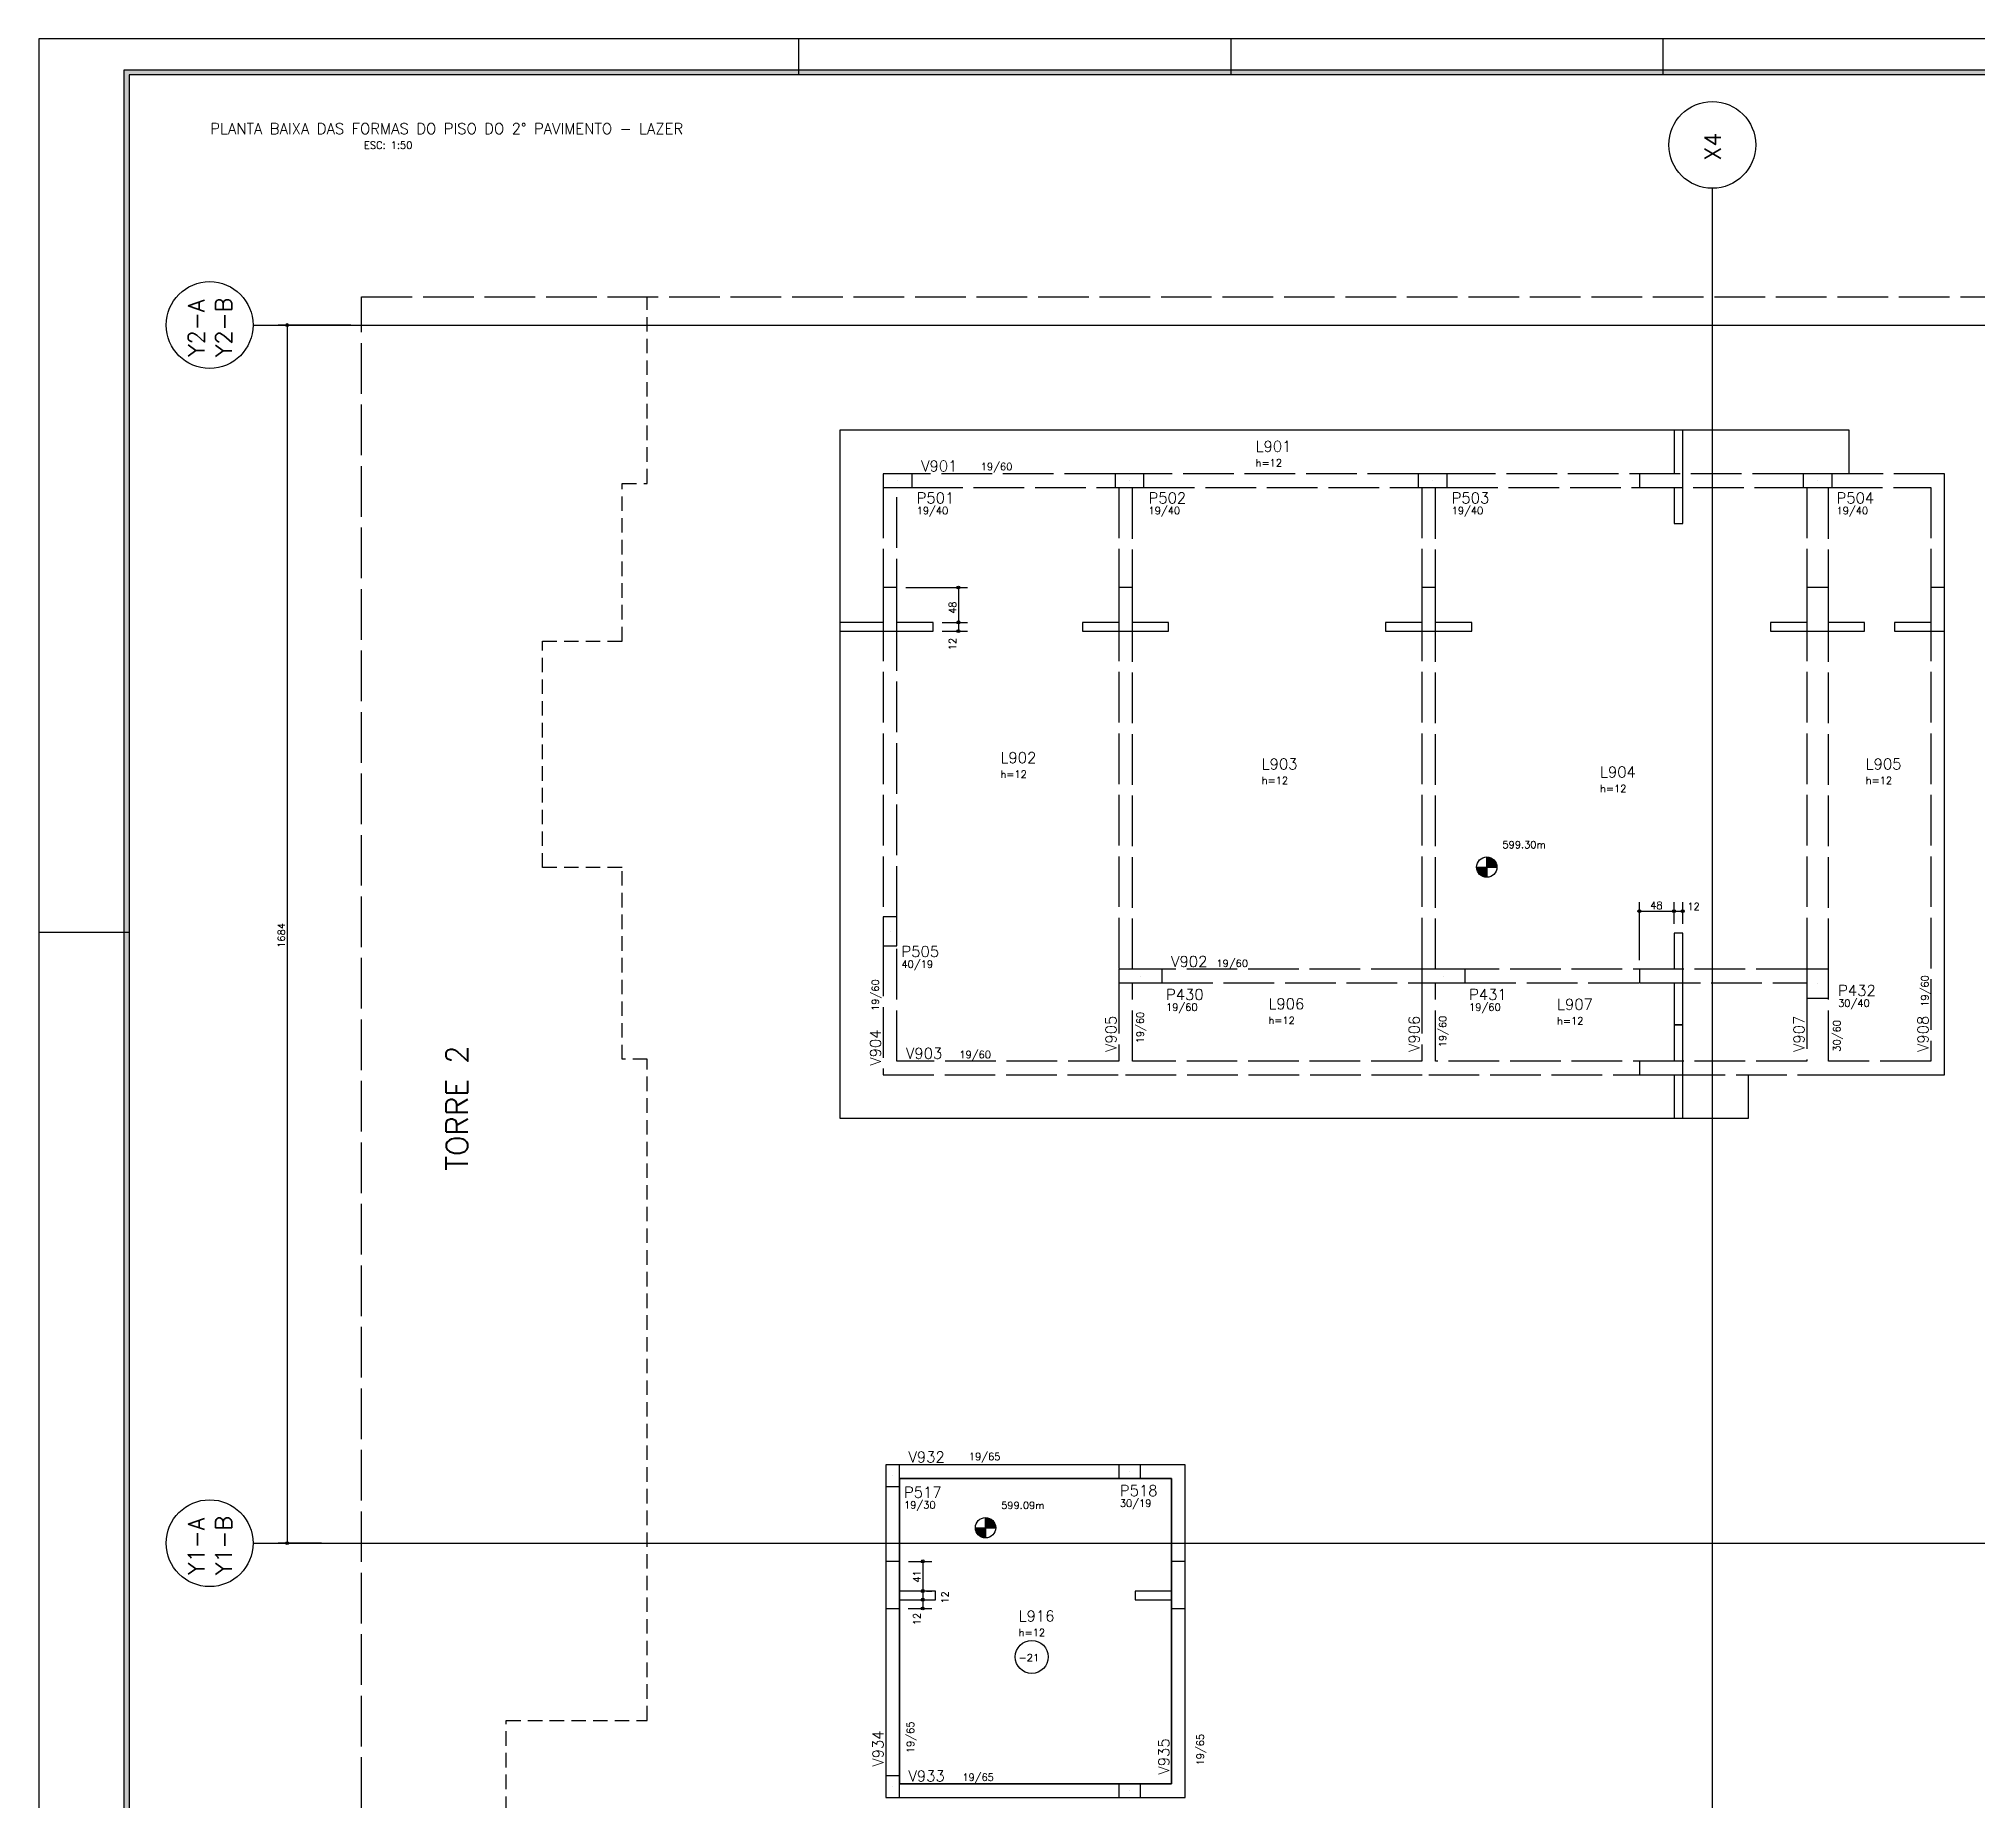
# Model space of a CAD drawing. Extents: x -6512 to 358, y -483 to 3722.
# Drawn here: x -6512 to -3833, y 1287 to 3722 of the extents above; entities that cross this region are included whole.
import ezdxf

# ---------------------------------------------------------------- set-up
doc = ezdxf.new("R2010")
doc.units = 0
doc.header["$LTSCALE"] = 100
doc.header["$MEASUREMENT"] = 0
doc.linetypes.add('ESTILO_TQS_0001', pattern=[0.85, 0.7, -0.15])
doc.linetypes.add('ESTILO_TQS_0002', pattern=[0.3, 0.2, -0.1])
doc.layers.get('0').update_dxf_attribs({"color": 245, "linetype": 'CONTINUOUS'})
for name, color, linetype in [('01', 7, 'CONTINUOUS'), ('10', 7, 'CONTINUOUS'), ('11', 7, 'CONTINUOUS'), ('12', 7, 'CONTINUOUS'), ('13', 7, 'CONTINUOUS'), ('16', 5, 'CONTINUOUS'), ('18', 4, 'CONTINUOUS'), ('201', 7, 'ESTILO_TQS_0001'), ('210', 7, 'ESTILO_TQS_0002'), ('221', 102, 'CONTINUOUS'), ('237', 7, 'CONTINUOUS'), ('242', 7, 'CONTINUOUS'), ('244', 7, 'CONTINUOUS'), ('27', 7, 'CONTINUOUS'), ('30', 7, 'CONTINUOUS'), ('4', 3, 'CONTINUOUS'), ('8', 7, 'CONTINUOUS'), ('9', 3, 'CONTINUOUS')]:
    doc.layers.add(name, color=color, linetype=linetype)
doc.styles.get("Standard").update_dxf_attribs({"font": 'ROMANS.SHX'})

msp = doc.modelspace()

# ---------------------------------------------------------------- linework, layer by layer
for p, q in [((-5462.306011, 3722.336186), (-5462.306011, 3672.336186)), ((-4864.806011, 3722.336186), (-4864.806011, 3672.336186)), ((-4267.306011, 3722.336186), (-4267.306011, 3672.336186)), ((-4524.842665, 2577.154386), (-4496.717665, 2577.154386)), ((-4510.780218, 2576.262485), (-4524.808265, 2576.262485)), ((-4510.780218, 2575.37053), (-4524.7291, 2575.37053)), ((-4510.780218, 2574.478574), (-4524.585816, 2574.478574)), ((-4510.780218, 2573.586619), (-4524.382612, 2573.586619)), ((-4510.780218, 2572.694718), (-4524.116805, 2572.694718)), ((-4510.780165, 2591.216886), (-4510.780165, 2563.091886)), ((-4510.780165, 2563.091886), (-4510.780165, 2591.216886)), ((-4510.780165, 2590.53362), (-4506.449899, 2590.53362)), ((-4510.780165, 2589.641665), (-4504.313144, 2589.641665)), ((-4510.780165, 2588.74971), (-4502.823874, 2588.74971)), ((-4510.780165, 2587.857741), (-4501.659206, 2587.857741)), ((-4510.780165, 2586.965853), (-4500.705948, 2586.965853)), ((-4510.780165, 2586.073898), (-4499.908313, 2586.073898)), ((-4510.780165, 2585.18193), (-4499.234059, 2585.18193)), ((-4510.780165, 2584.289974), (-4498.662534, 2584.289974)), ((-4510.780165, 2583.398019), (-4498.179737, 2583.398019)), ((-4510.780165, 2582.506064), (-4497.775796, 2582.506064)), ((-4510.780165, 2581.614109), (-4497.443578, 2581.614109)), ((-4510.780165, 2580.722207), (-4497.177771, 2580.722207)), ((-4510.780165, 2579.830252), (-4496.97462, 2579.830252)), ((-4510.780165, 2578.938297), (-4496.831283, 2578.938297)), ((-4510.780165, 2578.046342), (-4496.747682, 2578.046342)), ((-4510.780218, 2571.802709), (-4523.784587, 2571.802709)), ((-4510.780218, 2570.910807), (-4523.380646, 2570.910807)), ((-4510.780218, 2570.018852), (-4522.897848, 2570.018852)), ((-4510.780218, 2569.126897), (-4522.326323, 2569.126897)), ((-4510.780218, 2568.234942), (-4521.652016, 2568.234942)), ((-4510.780218, 2567.34304), (-4520.854434, 2567.34304)), ((-4510.780218, 2566.451018), (-4519.901177, 2566.451018)), ((-4510.780218, 2565.559116), (-4518.736508, 2565.559116)), ((-4510.780218, 2564.667161), (-4517.247239, 2564.667161)), ((-4510.780218, 2563.775206), (-4515.11043, 2563.775206)), ((-6512.306011, 2487.336186), (-6387.306011, 2487.336186)), ((-5217.737901, 1663.980237), (-5189.612901, 1663.980237)), ((-5203.675455, 1663.088336), (-5217.703502, 1663.088336)), ((-5203.675455, 1662.19638), (-5217.624336, 1662.19638)), ((-5203.675455, 1661.304425), (-5217.481053, 1661.304425)), ((-5203.675401, 1678.042737), (-5203.675401, 1649.917737)), ((-5203.675401, 1649.917737), (-5203.675401, 1678.042737)), ((-5203.675401, 1677.359471), (-5199.345135, 1677.359471)), ((-5203.675401, 1676.467516), (-5197.20838, 1676.467516)), ((-5203.675401, 1675.575561), (-5195.719111, 1675.575561)), ((-5203.675401, 1674.683592), (-5194.554442, 1674.683592)), ((-5203.675401, 1673.791704), (-5193.601185, 1673.791704)), ((-5203.675401, 1672.899749), (-5192.80355, 1672.899749)), ((-5203.675401, 1672.00778), (-5192.129296, 1672.00778)), ((-5203.675401, 1671.115825), (-5191.557771, 1671.115825)), ((-5203.675401, 1670.22387), (-5191.074973, 1670.22387)), ((-5203.675401, 1669.331915), (-5190.671032, 1669.331915)), ((-5203.675401, 1668.439959), (-5190.338814, 1668.439959)), ((-5203.675401, 1667.548058), (-5190.073007, 1667.548058)), ((-5203.675401, 1666.656103), (-5189.869857, 1666.656103)), ((-5203.675401, 1665.764147), (-5189.726519, 1665.764147)), ((-5203.675401, 1664.872192), (-5189.642919, 1664.872192)), ((-5203.675455, 1660.41247), (-5217.277848, 1660.41247)), ((-5203.675455, 1659.520568), (-5217.012042, 1659.520568)), ((-5203.675455, 1658.62856), (-5216.679823, 1658.62856)), ((-5203.675455, 1657.736658), (-5216.275882, 1657.736658)), ((-5203.675455, 1656.844703), (-5215.793085, 1656.844703)), ((-5203.675455, 1655.952748), (-5215.22156, 1655.952748)), ((-5203.675455, 1655.060792), (-5214.547252, 1655.060792)), ((-5203.675455, 1654.168891), (-5213.749671, 1654.168891)), ((-5203.675455, 1653.276869), (-5212.796414, 1653.276869)), ((-5203.675455, 1652.384967), (-5211.631745, 1652.384967)), ((-5203.675455, 1651.493012), (-5210.142475, 1651.493012)), ((-5203.675455, 1650.601057), (-5208.005666, 1650.601057))]:
    msp.add_line(p, q)
for points in [[(-6512.306011, -482.663814), (357.693989, -482.663814), (357.693989, 3722.336186), (-6512.306011, 3722.336186), (-6512.306011, -482.663814)], [(307.693989, -432.663814), (307.693989, -439.663814), (-6394.306011, -439.663814), (-6394.306011, 3679.336186), (307.693989, 3679.336186), (307.693989, 3672.336186), (-6387.306011, 3672.336186), (-6387.306011, -432.663814), (307.693989, -432.663814)], [(-6387.306011, -432.663814), (307.693989, -432.663814), (307.693989, 3672.336186), (-6387.306011, 3672.336186), (-6387.306011, -432.663814)]]:
    msp.add_lwpolyline(points)
for centre in [(-4510.780165, 2577.154386), (-5203.675401, 1663.980237)]:
    msp.add_circle(centre, 14.0625)
for points in [[(-6387.306011, 3672.336186), (-6394.306011, -439.663814), (-6394.306011, 3679.336186)], [(-6387.306011, 3672.336186), (-6394.306011, 3679.336186), (307.693989, 3679.336186)], [(-6387.306011, 3672.336186), (-6387.306011, -432.663814), (-6394.306011, -439.663814)], [(-6387.306011, 3672.336186), (307.693989, 3679.336186), (307.693989, 3672.336186)]]:
    msp.add_solid(points)
at = {"layer": '01'}
for points in [[(-3878.126021, 2290.096), (-3878.126021, 3121.096)], [(-4053.626021, 2290.096), (-3878.126021, 2290.096)], [(-5019.626021, 1751.096), (-5322.626021, 1751.096)], [(-4927.626021, 1751.096), (-4989.626021, 1751.096)], [(-4927.626021, 1291.096), (-4927.626021, 1751.096)], [(-5341.626021, 1721.096), (-5341.626021, 1321.096)], [(-5322.626021, 1732.096), (-5019.626021, 1732.096)], [(-5322.626021, 1321.096), (-5322.626021, 1721.096)], [(-4989.626021, 1732.096), (-4946.626021, 1732.096)], [(-4946.626021, 1732.096), (-4946.626021, 1310.096)], [(-5019.626021, 1310.096), (-5322.626021, 1310.096)], [(-5322.626021, 1291.096), (-5019.626021, 1291.096)], [(-4946.626021, 1310.096), (-4989.626021, 1310.096)], [(-4989.626021, 1291.096), (-4927.626021, 1291.096)]]:
    msp.add_lwpolyline(points, dxfattribs=at)
at = {"layer": '13'}
msp.add_circle((-5139.845988, 1485.353303), 22.768399, dxfattribs=at)
at = {"layer": '18'}
for p, q in [((-4199.123325, 3515.609214), (-4199.123325, -98.404126)), ((-6216.095679, 3326.596), (-2045.44106, 3326.596)), ((-4251.944915, 3181.096), (-4251.944915, 3121.096)), ((-4239.944915, 3121.096), (-4239.944915, 3181.096)), ((-4251.944915, 3121.096), (-4299.944915, 3121.096)), ((-4299.944915, 3121.096), (-4299.944915, 3102.096)), ((-4239.944915, 3052.096), (-4239.944915, 3121.096)), ((-4251.944915, 3102.096), (-4251.944915, 3052.096)), ((-5345.126, 2963.569154), (-5345.126, 2915.569154)), ((-5326.126, 2963.569154), (-5345.126, 2963.569154)), ((-5326.126, 2915.569154), (-5326.126, 2963.569154)), ((-5019.626021, 2963.569154), (-5019.626021, 2915.569154)), ((-5000.626021, 2963.569154), (-5019.626021, 2963.569154)), ((-5000.626021, 2915.569154), (-5000.626021, 2963.569154)), ((-4600.626021, 2963.569154), (-4600.626021, 2915.569154)), ((-4581.626021, 2963.569154), (-4600.626021, 2963.569154)), ((-4581.626021, 2915.569154), (-4581.626021, 2963.569154)), ((-4068.626021, 2963.569154), (-4068.626021, 2915.569154)), ((-4038.626021, 2963.569154), (-4068.626021, 2963.569154)), ((-4038.626021, 2915.569154), (-4038.626021, 2963.569154)), ((-3897.126021, 2963.569154), (-3897.126021, 2915.569154)), ((-3878.126021, 2963.569154), (-3897.126021, 2963.569154)), ((-3878.126021, 2903.569154), (-3878.126021, 2963.569154)), ((-5345.126, 2915.569154), (-5405.126, 2915.569154)), ((-5405.126, 2903.569154), (-5326.126, 2903.569154)), ((-5276.126, 2915.569154), (-5326.126, 2915.569154)), ((-5326.126, 2903.569154), (-5276.126, 2903.569154)), ((-5019.626021, 2915.569154), (-5069.626021, 2915.569154)), ((-5069.626021, 2903.569154), (-5000.626021, 2903.569154)), ((-4950.626021, 2915.569154), (-5000.626021, 2915.569154)), ((-5000.626021, 2903.569154), (-4950.626021, 2903.569154)), ((-4600.626021, 2915.569154), (-4650.626021, 2915.569154)), ((-4650.626021, 2903.569154), (-4581.626021, 2903.569154)), ((-4531.626021, 2915.569154), (-4581.626021, 2915.569154)), ((-4581.626021, 2903.569154), (-4531.626021, 2903.569154)), ((-4068.626021, 2915.569154), (-4118.626021, 2915.569154)), ((-4118.626021, 2903.569154), (-4038.626021, 2903.569154)), ((-3988.626021, 2915.569154), (-4038.626021, 2915.569154)), ((-4038.626021, 2903.569154), (-3988.626021, 2903.569154)), ((-3897.126021, 2915.569154), (-3947.126021, 2915.569154)), ((-3947.126021, 2903.569154), (-3878.126021, 2903.569154)), ((-4251.944915, 2486.096), (-4251.944915, 2436.096)), ((-4239.944915, 2436.096), (-4239.944915, 2486.096)), ((-4251.944915, 2436.096), (-4299.944915, 2436.096)), ((-4299.944915, 2436.096), (-4299.944915, 2417.096)), ((-4299.944915, 2417.096), (-4251.944915, 2417.096)), ((-4251.944915, 2417.096), (-4251.944915, 2359.096)), ((-4239.944915, 2359.096), (-4239.944915, 2436.096)), ((-4251.944915, 2359.096), (-4251.944915, 2309.096)), ((-4239.944915, 2309.096), (-4239.944915, 2359.096)), ((-4251.944915, 2309.096), (-4299.944915, 2309.096)), ((-4299.944915, 2309.096), (-4299.944915, 2290.096)), ((-4239.944915, 2230.096), (-4239.944915, 2309.096)), ((-4299.944915, 2290.096), (-4251.944915, 2290.096)), ((-4251.944915, 2290.096), (-4251.944915, 2230.096)), ((-6216.095679, 1642.596), (-2045.44106, 1642.596)), ((-5341.626021, 1617.493143), (-5341.626021, 1552.493143)), ((-5322.626021, 1617.493143), (-5341.626021, 1617.493143)), ((-5322.626021, 1576.493143), (-5322.626021, 1617.493143)), ((-4946.626021, 1617.493143), (-4946.626021, 1576.493143)), ((-4927.626021, 1617.493143), (-4946.626021, 1617.493143)), ((-4927.626021, 1552.493143), (-4927.626021, 1617.493143)), ((-5272.626021, 1576.493143), (-5322.626021, 1576.493143)), ((-5322.626021, 1552.493143), (-5322.626021, 1564.493143)), ((-5322.626021, 1564.493143), (-5272.626021, 1564.493143)), ((-4946.626021, 1576.493143), (-4996.626021, 1576.493143)), ((-4996.626021, 1564.493143), (-4946.626021, 1564.493143)), ((-4946.626021, 1564.493143), (-4946.626021, 1552.493143)), ((-5341.626021, 1552.493143), (-5322.626021, 1552.493143)), ((-4946.626021, 1552.493143), (-4927.626021, 1552.493143))]:
    msp.add_line(p, q, dxfattribs=at)
for centre in [(-4199.123325, 3575.609214), (-6276.095679, 3326.596), (-6276.095679, 1642.596)]:
    msp.add_circle(centre, 60, dxfattribs=at)
at = {"layer": '201'}
for p, q in [((-6066.095679, 3365.609214), (-2145.44106, 3365.609214)), ((-6066.095679, 1.595874), (-6066.095679, 3365.609214))]:
    msp.add_line(p, q, dxfattribs=at)
at = {"layer": '201', "linetype": 'ESTILO_TQS_0001'}
for points in [[(-5024.626021, 3121.096), (-5305.126, 3121.096)], [(-4605.626021, 3121.096), (-4984.626021, 3121.096)], [(-4073.626021, 3121.096), (-4565.626021, 3121.096)], [(-3878.126021, 3121.096), (-4033.626021, 3121.096)], [(-5345.126, 3102.096), (-5345.126, 2508.596)], [(-5326.126, 2508.596), (-5326.126, 3102.096)], [(-5305.126, 3102.096), (-5024.626021, 3102.096)], [(-5019.626021, 3102.096), (-5019.626021, 2436.096)], [(-5000.626021, 2436.096), (-5000.626021, 3102.096)], [(-4984.626021, 3102.096), (-4605.626021, 3102.096)], [(-4600.626021, 3102.096), (-4600.626021, 2436.096)], [(-4581.626021, 2436.096), (-4581.626021, 3102.096)], [(-4565.626021, 3102.096), (-4073.626021, 3102.096)], [(-4068.626021, 3102.096), (-4068.626021, 2436.096)], [(-4038.626021, 2436.096), (-4038.626021, 3102.096)], [(-4033.626021, 3102.096), (-3897.126021, 3102.096)], [(-3897.126021, 3102.096), (-3897.126021, 2309.096)], [(-5345.126, 2468.596), (-5345.126, 2290.096)], [(-5326.126, 2309.096), (-5326.126, 2468.596)], [(-5019.626021, 2417.096), (-5019.626021, 2309.096)], [(-5000.626021, 2309.096), (-5000.626021, 2417.096)], [(-4600.626021, 2436.096), (-4959.626021, 2436.096)], [(-4959.626021, 2417.096), (-4600.626021, 2417.096)], [(-4600.626021, 2417.096), (-4600.626021, 2309.096)], [(-4581.626021, 2309.096), (-4581.626021, 2417.096)], [(-4068.626021, 2436.096), (-4540.626021, 2436.096)], [(-4540.626021, 2417.096), (-4068.626021, 2417.096)], [(-4068.626021, 2396.096), (-4068.626021, 2309.096)], [(-4038.626021, 2309.096), (-4038.626021, 2396.096)], [(-5019.626021, 2309.096), (-5326.126, 2309.096)], [(-4600.626021, 2309.096), (-5000.626021, 2309.096)], [(-4068.626021, 2309.096), (-4581.626021, 2309.096)], [(-3897.126021, 2309.096), (-4038.626021, 2309.096)], [(-5345.126, 2290.096), (-5010.126021, 2290.096)], [(-5010.126021, 2290.096), (-4591.126021, 2290.096)], [(-4591.126021, 2290.096), (-4053.626021, 2290.096)]]:
    msp.add_lwpolyline(points, dxfattribs=at)
at = {"layer": '210'}
msp.add_lwpolyline([(-6066.095679, 642.595874), (-5866.126464, 642.595874), (-5866.126464, 1397.595874), (-5671.126464, 1397.595874), (-5671.126464, 2311.595874), (-5706.126464, 2311.595874), (-5706.126464, 2576.595874), (-5816.126464, 2576.595874), (-5816.126464, 2889.588258), (-5706.126464, 2889.588258), (-5706.126464, 3107.595874), (-5671.126464, 3107.595874), (-5671.126464, 3365.609214)], dxfattribs=at)
at = {"layer": '221', "color": 11, "linetype": 'Continuous'}
for p, q in [((-6080.762679, 3326.596), (-6181.489949, 3326.596)), ((-6168.989949, 3326.596), (-6168.989949, 1642.596)), ((-6068.262679, 3326.596), (-6068.262679, 3326.596)), ((-5326.126, 2963.569154), (-5326.126, 2963.569154)), ((-5313.626, 2963.569154), (-5228.71526, 2963.569154)), ((-5241.21526, 2963.569154), (-5241.21526, 2915.569154)), ((-5276.126, 2915.569154), (-5276.126, 2915.569154)), ((-5276.126, 2915.569154), (-5276.126, 2915.569154)), ((-5276.126, 2903.569154), (-5276.126, 2903.569154)), ((-5263.626, 2915.569154), (-5228.71526, 2915.569154)), ((-5263.626, 2915.569154), (-5228.71526, 2915.569154)), ((-5263.626, 2903.569154), (-5228.71526, 2903.569154)), ((-5241.21526, 2915.569154), (-5241.21526, 2903.569154)), ((-4299.944915, 2448.596), (-4299.944915, 2528.756612)), ((-4251.944915, 2498.596), (-4251.944915, 2528.756612)), ((-4251.944915, 2498.596), (-4251.944915, 2528.756612)), ((-4239.944915, 2498.596), (-4239.944915, 2528.756612)), ((-4299.944915, 2516.256612), (-4251.944915, 2516.256612)), ((-4251.944915, 2516.256612), (-4239.944915, 2516.256612)), ((-4251.944915, 2486.096), (-4251.944915, 2486.096)), ((-4251.944915, 2486.096), (-4251.944915, 2486.096)), ((-4239.944915, 2486.096), (-4239.944915, 2486.096)), ((-4299.944915, 2436.096), (-4299.944915, 2436.096)), ((-6121.616481, 1642.596), (-6181.489949, 1642.596)), ((-6109.116481, 1642.596), (-6109.116481, 1642.596)), ((-5322.626021, 1617.493143), (-5322.626021, 1617.493143)), ((-5310.126021, 1617.493143), (-5277.975529, 1617.493143)), ((-5290.475529, 1617.493143), (-5290.475529, 1576.493143)), ((-5295.227139, 1576.493143), (-5302.975529, 1576.493143)), ((-5297.626021, 1576.493143), (-5297.626021, 1576.493143)), ((-5297.626021, 1564.493143), (-5297.626021, 1564.493143)), ((-5297.626021, 1564.493143), (-5297.626021, 1564.493143)), ((-5290.475529, 1576.493143), (-5290.475529, 1564.493143)), ((-5290.475529, 1564.493143), (-5290.475529, 1552.493143)), ((-5285.126021, 1576.493143), (-5277.975529, 1576.493143)), ((-5285.126021, 1564.493143), (-5277.975529, 1564.493143)), ((-5285.126021, 1564.493143), (-5277.975529, 1564.493143)), ((-5282.727139, 1576.493143), (-5282.727139, 1576.493143)), ((-5323.179085, 1552.493143), (-5323.179085, 1552.493143)), ((-5310.679085, 1552.493143), (-5277.975529, 1552.493143))]:
    msp.add_line(p, q, dxfattribs=at)
for centre, radius in [((-6168.989949, 3326.596), 2), ((-6168.989949, 3326.596), 1), ((-5241.21526, 2963.569154), 2), ((-5241.21526, 2963.569154), 1), ((-5241.21526, 2915.569154), 2), ((-5241.21526, 2915.569154), 2), ((-5241.21526, 2903.569154), 2), ((-5241.21526, 2915.569154), 1), ((-5241.21526, 2915.569154), 1), ((-5241.21526, 2903.569154), 1), ((-4299.944915, 2516.256612), 2), ((-4299.944915, 2516.256612), 1), ((-4251.944915, 2516.256612), 2), ((-4251.944915, 2516.256612), 2), ((-4251.944915, 2516.256612), 1), ((-4251.944915, 2516.256612), 1), ((-4239.944915, 2516.256612), 2), ((-4239.944915, 2516.256612), 1), ((-6168.989949, 1642.596), 2), ((-6168.989949, 1642.596), 1), ((-5290.475529, 1617.493143), 2), ((-5290.475529, 1617.493143), 1), ((-5290.475529, 1576.493143), 2), ((-5290.475529, 1576.493143), 2), ((-5290.475529, 1564.493143), 2), ((-5290.475529, 1564.493143), 2), ((-5290.475529, 1552.493143), 2), ((-5290.475529, 1576.493143), 1), ((-5290.475529, 1576.493143), 1), ((-5290.475529, 1564.493143), 1), ((-5290.475529, 1564.493143), 1), ((-5290.475529, 1552.493143), 1)]:
    msp.add_circle(centre, radius, dxfattribs=at)
at = {"layer": '237'}
for p, q in [((-4010.126021, 3181.096), (-5405.126, 3181.096)), ((-5405.126, 3181.096), (-5405.126, 2230.096)), ((-4010.126021, 3121.096), (-4010.126021, 3181.096)), ((-4149.126021, 2230.096), (-4149.126021, 2290.096)), ((-5405.126, 2230.096), (-4149.126021, 2230.096))]:
    msp.add_line(p, q, dxfattribs=at)
at = {"layer": '242'}
for p, q in [((-5325.126, 3111.596), (-5325.126, 3111.596)), ((-5004.626021, 3111.596), (-5004.626021, 3111.596)), ((-4585.626021, 3111.596), (-4585.626021, 3111.596)), ((-4053.626021, 3111.596), (-4053.626021, 3111.596)), ((-5335.626, 2488.596), (-5335.626, 2488.596)), ((-4989.626021, 2426.596), (-4989.626021, 2426.596)), ((-4570.626021, 2426.596), (-4570.626021, 2426.596)), ((-4053.626021, 2416.096), (-4053.626021, 2416.096)), ((-5332.126021, 1736.096), (-5332.126021, 1736.096)), ((-5004.626021, 1741.596), (-5004.626021, 1741.596)), ((-5332.126021, 1306.096), (-5332.126021, 1306.096)), ((-5004.626021, 1300.596), (-5004.626021, 1300.596))]:
    msp.add_line(p, q, dxfattribs=at)
at = {"layer": '244'}
msp.add_lwpolyline([(-5322.626021, 1732.096), (-4946.626021, 1732.096), (-4946.626021, 1310.096), (-5322.626021, 1310.096), (-5322.626021, 1732.096)], dxfattribs=at)
at = {"layer": '27'}
msp.add_lwpolyline([(-5019.626021, 1732.096), (-5322.626021, 1732.096), (-5322.626021, 1721.096), (-5322.626021, 1321.096), (-5322.626021, 1310.096), (-5019.626021, 1310.096), (-4989.626021, 1310.096), (-4946.626021, 1310.096), (-4946.626021, 1732.096), (-4989.626021, 1732.096), (-5019.626021, 1732.096)], dxfattribs=at)
at = {"layer": '30'}
for points in [[(-4299.944915, 3102.096), (-4251.944915, 3102.096), (-4251.944915, 3052.096), (-4239.944915, 3052.096), (-4239.944915, 3121.096), (-4239.944915, 3181.096), (-4251.944915, 3181.096), (-4251.944915, 3121.096), (-4299.944915, 3121.096), (-4299.944915, 3102.096)], [(-5345.126, 2963.569154), (-5345.126, 2915.569154), (-5405.126, 2915.569154), (-5405.126, 2903.569154), (-5326.126, 2903.569154), (-5276.126, 2903.569154), (-5276.126, 2915.569154), (-5326.126, 2915.569154), (-5326.126, 2963.569154), (-5345.126, 2963.569154)], [(-5019.626021, 2963.569154), (-5019.626021, 2915.569154), (-5069.626021, 2915.569154), (-5069.626021, 2903.569154), (-5000.626021, 2903.569154), (-4950.626021, 2903.569154), (-4950.626021, 2915.569154), (-5000.626021, 2915.569154), (-5000.626021, 2963.569154), (-5019.626021, 2963.569154)], [(-4600.626021, 2963.569154), (-4600.626021, 2915.569154), (-4650.626021, 2915.569154), (-4650.626021, 2903.569154), (-4581.626021, 2903.569154), (-4531.626021, 2903.569154), (-4531.626021, 2915.569154), (-4581.626021, 2915.569154), (-4581.626021, 2963.569154), (-4600.626021, 2963.569154)], [(-4068.626021, 2963.569154), (-4068.626021, 2915.569154), (-4118.626021, 2915.569154), (-4118.626021, 2903.569154), (-4038.626021, 2903.569154), (-3988.626021, 2903.569154), (-3988.626021, 2915.569154), (-4038.626021, 2915.569154), (-4038.626021, 2963.569154), (-4068.626021, 2963.569154)], [(-3897.126021, 2963.569154), (-3897.126021, 2915.569154), (-3947.126021, 2915.569154), (-3947.126021, 2903.569154), (-3878.126021, 2903.569154), (-3878.126021, 2963.569154), (-3897.126021, 2963.569154)], [(-4299.944915, 2417.096), (-4251.944915, 2417.096), (-4251.944915, 2359.096), (-4239.944915, 2359.096), (-4239.944915, 2436.096), (-4239.944915, 2486.096), (-4251.944915, 2486.096), (-4251.944915, 2436.096), (-4299.944915, 2436.096), (-4299.944915, 2417.096)], [(-4299.944915, 2290.096), (-4251.944915, 2290.096), (-4251.944915, 2230.096), (-4239.944915, 2230.096), (-4239.944915, 2309.096), (-4239.944915, 2359.096), (-4251.944915, 2359.096), (-4251.944915, 2309.096), (-4299.944915, 2309.096), (-4299.944915, 2290.096)], [(-5341.626021, 1617.493143), (-5341.626021, 1552.493143), (-5322.626021, 1552.493143), (-5322.626021, 1564.493143), (-5272.626021, 1564.493143), (-5272.626021, 1576.493143), (-5322.626021, 1576.493143), (-5322.626021, 1617.493143), (-5341.626021, 1617.493143)], [(-4946.626021, 1617.493143), (-4946.626021, 1576.493143), (-4996.626021, 1576.493143), (-4996.626021, 1564.493143), (-4946.626021, 1564.493143), (-4946.626021, 1552.493143), (-4927.626021, 1552.493143), (-4927.626021, 1617.493143), (-4946.626021, 1617.493143)]]:
    msp.add_lwpolyline(points, dxfattribs=at)
at = {"layer": '4'}
for points in [[(-5305.126, 3102.096), (-5305.126, 3121.096), (-5345.126, 3121.096), (-5345.126, 3102.096), (-5305.126, 3102.096)], [(-4984.626021, 3102.096), (-4984.626021, 3121.096), (-5024.626021, 3121.096), (-5024.626021, 3102.096), (-4984.626021, 3102.096)], [(-4565.626021, 3102.096), (-4565.626021, 3121.096), (-4605.626021, 3121.096), (-4605.626021, 3102.096), (-4565.626021, 3102.096)], [(-4033.626021, 3102.096), (-4033.626021, 3121.096), (-4073.626021, 3121.096), (-4073.626021, 3102.096), (-4033.626021, 3102.096)], [(-5326.126, 2468.596), (-5326.126, 2508.596), (-5345.126, 2508.596), (-5345.126, 2468.596), (-5326.126, 2468.596)], [(-4959.626021, 2417.096), (-4959.626021, 2436.096), (-5019.626021, 2436.096), (-5019.626021, 2417.096), (-4959.626021, 2417.096)], [(-4540.626021, 2417.096), (-4540.626021, 2436.096), (-4600.626021, 2436.096), (-4600.626021, 2417.096), (-4540.626021, 2417.096)], [(-4068.626021, 2396.096), (-4038.626021, 2396.096), (-4038.626021, 2436.096), (-4068.626021, 2436.096), (-4068.626021, 2396.096)], [(-5341.626021, 1721.096), (-5322.626021, 1721.096), (-5322.626021, 1751.096), (-5341.626021, 1751.096), (-5341.626021, 1721.096)], [(-5019.626021, 1732.096), (-4989.626021, 1732.096), (-4989.626021, 1751.096), (-5019.626021, 1751.096), (-5019.626021, 1732.096)], [(-5341.626021, 1291.096), (-5322.626021, 1291.096), (-5322.626021, 1321.096), (-5341.626021, 1321.096), (-5341.626021, 1291.096)], [(-5019.626021, 1291.096), (-4989.626021, 1291.096), (-4989.626021, 1310.096), (-5019.626021, 1310.096), (-5019.626021, 1291.096)]]:
    msp.add_lwpolyline(points, dxfattribs=at)

# ---------------------------------------------------------------- texts
for s, p in [('ESC: 1:50', (-6062.785818, 3570.229654)), ('599.30m', (-4489.204748, 2603.162301)), ('599.09m', (-5182.099984, 1689.988151))]:
    msp.add_text(s, height=10).set_placement(p)
at = {"layer": '10', "linetype": 'Continuous'}
for s, p in [('L901', (-4830.323308, 3151.401556)), ('L902', (-5182.942096, 2721.014472)), ('L903', (-4821.946308, 2712.330724)), ('L904', (-4354.264479, 2701.165906)), ('L905', (-3987.066014, 2712.330724)), ('L906', (-4812.514138, 2380.7387)), ('L907', (-4413.640011, 2380.037416)), ('L916', (-5157.845988, 1534.433303))]:
    msp.add_text(s, height=15, dxfattribs=at).set_placement(p)
msp.add_text('TORRE 2', height=30, rotation=-270, dxfattribs=at).set_placement((-5919.077996, 2157.269679))
at = {"layer": '11', "linetype": 'Continuous'}
for s, p in [('19/60', (-5210.194477, 3125.88196)), ('19/60', (-4884.626021, 2439.221)), ('19/65', (-5235.822408, 1314.007908))]:
    msp.add_text(s, height=10, dxfattribs=at).set_placement(p)
for s, rotation, p in [('19/60', 90, (-5350.996389, 2378.36538)), ('19/60', 90, (-3900.251021, 2384.096)), ('19/60', 90, (-4984.923068, 2333.520352)), ('19/60', 90, (-4566.838197, 2328.029574)), ('30/60', 90, (-4021.953769, 2322.028044)), ('19/60', 360, (-5239.894864, 2313.052936)), ('19/65', 360, (-5226.678543, 1757.363122)), ('19/65', 90, (-5302.508394, 1352.351095)), ('19/65', 90, (-4901.839083, 1335.295159))]:
    msp.add_text(s, height=10, rotation=rotation, dxfattribs=at).set_placement(p)
at = {"layer": '12', "linetype": 'Continuous'}
for s, p in [('19/40', (-5298.876, 3065.065093)), ('19/40', (-4978.376021, 3065.065093)), ('19/40', (-4559.376021, 3065.065093)), ('19/40', (-4027.376021, 3065.065093)), ('40/19', (-5319.876, 2437.971)), ('19/60', (-4954.207957, 2378.567608)), ('19/60', (-4535.207957, 2378.567608)), ('30/40', (-4025.190393, 2384.154432)), ('19/30', (-5316.376021, 1690.471)), ('30/19', (-5017.999953, 1692.815017))]:
    msp.add_text(s, height=10, dxfattribs=at).set_placement(p)
at = {"layer": '13', "linetype": 'Continuous'}
for s, p in [('h=12', (-4830.323308, 3131.001556)), ('h=12', (-5182.942096, 2700.614472)), ('h=12', (-4821.946308, 2691.930724)), ('h=12', (-4354.264479, 2680.765906)), ('h=12', (-3987.066014, 2691.930724)), ('h=12', (-4812.514138, 2360.3387)), ('h=12', (-4413.640011, 2359.637416)), ('h=12', (-5157.845988, 1514.033303)), ('-21', (-5157.845988, 1479.353303))]:
    msp.add_text(s, height=10, dxfattribs=at).set_placement(p)
at = {"layer": '16'}
msp.add_text('PLANTA BAIXA DAS FORMAS DO PISO DO 2%%d PAVIMENTO - LAZER', height=15, dxfattribs=at).set_placement((-6275.247231, 3590.652901))
at = {"layer": '18'}
for s, p in [('X4', (-4187.347855, 3553.856382)), ('Y2-A', (-6283.313767, 3282.668453)), ('Y2-B', (-6245.660371, 3282.355871)), ('Y1-A', (-6283.313767, 1598.668453)), ('Y1-B', (-6245.660371, 1598.355871))]:
    msp.add_text(s, height=22.5, rotation=90, dxfattribs=at).set_placement(p)
at = {"layer": '221', "color": 11, "linetype": 'Continuous'}
for s, p in [('48', (-5244.21526, 2927.240786)), ('12', (-5244.21526, 2876.907456)), ('1684', (-6171.989949, 2465.596)), ('41', (-5293.475529, 1587.993143)), ('12', (-5254.678005, 1558.925883)), ('12', (-5293.475529, 1529.159813))]:
    msp.add_text(s, height=10, rotation=90, dxfattribs=at).set_placement(p)
for s, p in [('48', (-4284.944915, 2519.256612)), ('12', (-4233.598301, 2517.913525))]:
    msp.add_text(s, height=10, dxfattribs=at).set_placement(p)
at = {"layer": '8', "linetype": 'Continuous'}
for s, p in [('V901', (-5292.626, 3124.221)), ('V902', (-4947.126021, 2439.221)), ('V933', (-5310.126021, 1313.221))]:
    msp.add_text(s, height=15, dxfattribs=at).set_placement(p)
for s, rotation, p in [('V905', 90, (-5022.751021, 2321.596)), ('V906', 90, (-4603.751021, 2321.596)), ('V907', 90, (-4071.751021, 2321.596)), ('V908', 90, (-3900.251021, 2321.596)), ('V904', 90, (-5348.251, 2302.596)), ('V903', 360, (-5313.626, 2312.221)), ('V932', 360, (-5310.126021, 1754.221)), ('V934', 90, (-5344.751021, 1333.596)), ('V935', 90, (-4949.751021, 1322.596))]:
    msp.add_text(s, height=15, rotation=rotation, dxfattribs=at).set_placement(p)
at = {"layer": '9', "linetype": 'Continuous'}
for s, p in [('P501', (-5298.876, 3080.065093)), ('P502', (-4978.376021, 3080.065093)), ('P503', (-4559.376021, 3080.065093)), ('P504', (-4027.376021, 3080.065093)), ('P505', (-5319.876, 2452.971)), ('P432', (-4025.190393, 2399.154432)), ('P430', (-4954.207957, 2393.567608)), ('P431', (-4535.207957, 2393.567608)), ('P517', (-5316.376021, 1705.471)), ('P518', (-5017.999953, 1707.815017))]:
    msp.add_text(s, height=15, dxfattribs=at).set_placement(p)

doc.saveas('drawing.dxf')
